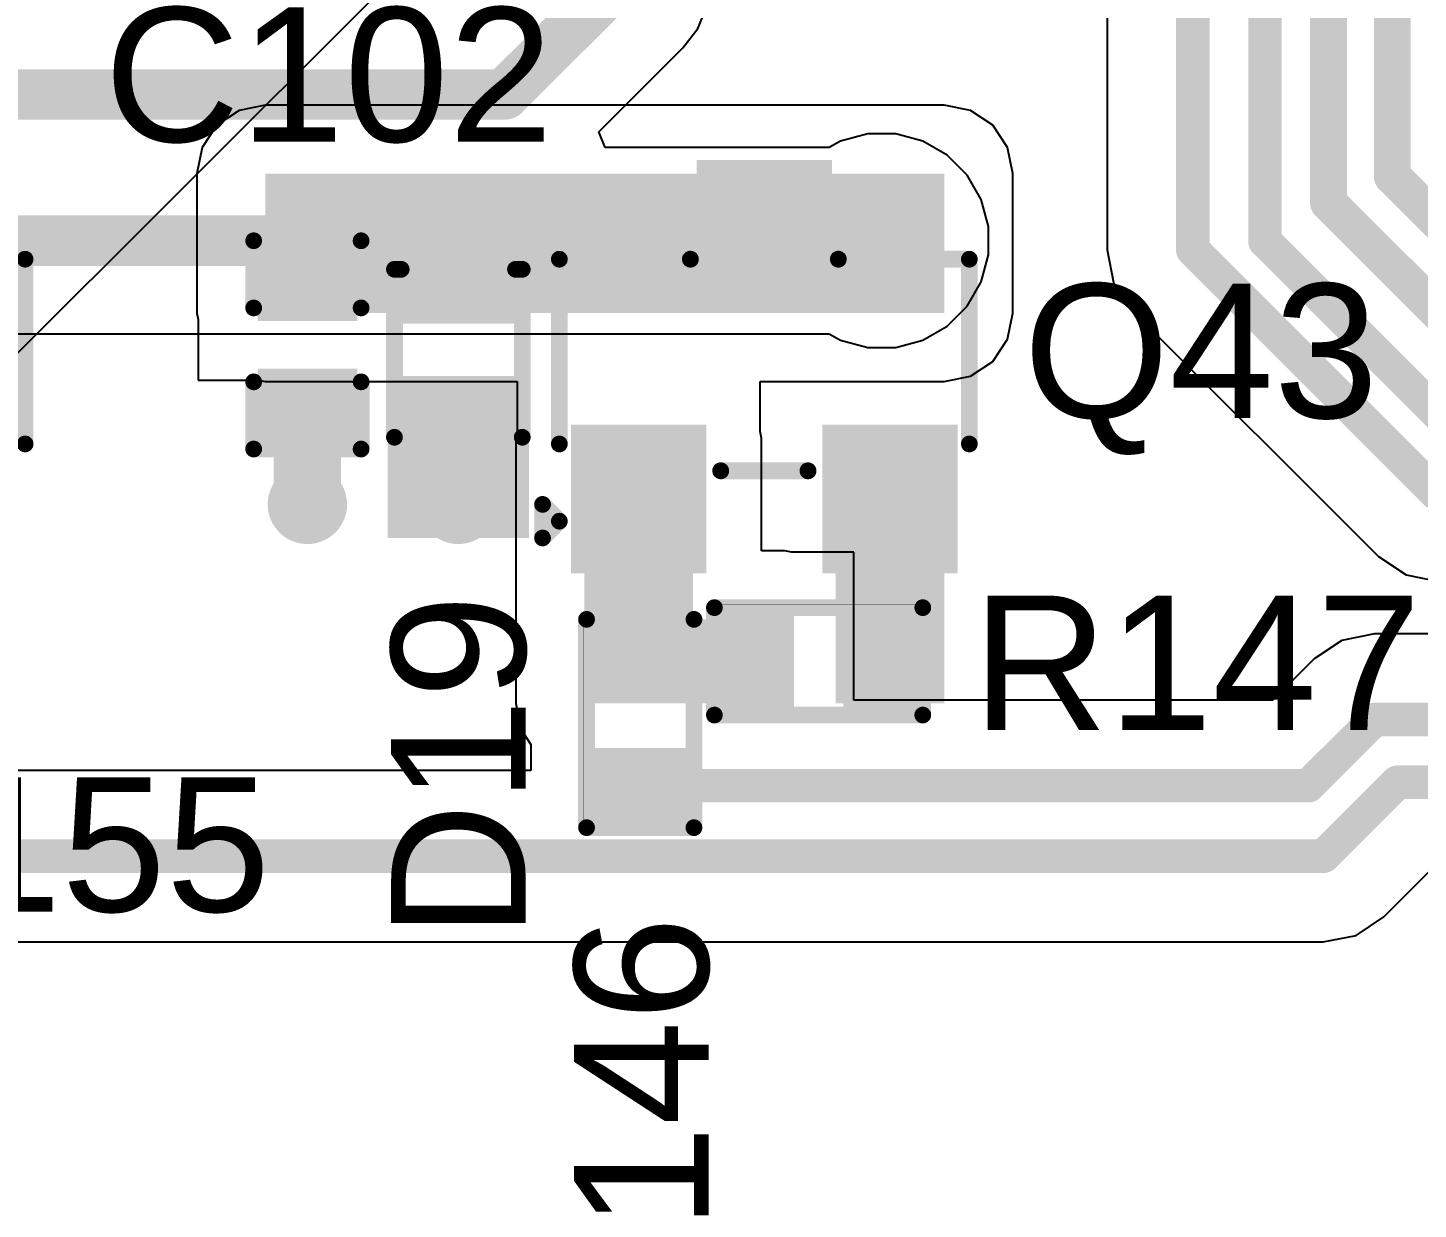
# Model space of a CAD drawing. Header units: millimetres. Extents: x -3 to 5437, y -3 to 5435.
# Drawn here: x 82.89 to 93.4, y 79.31 to 88.24 of the extents above; entities that cross this region are included whole.
import ezdxf

# ---------------------------------------------------------------- set-up
doc = ezdxf.new("R2010")
doc.units = ezdxf.units.MM
for name, color, linetype in [('BottomLayer', 5, 'Continuous'), ('BottomSolder', 6, 'Continuous'), ('TopLayer', 1, 'Continuous'), ('TopOverlay', 2, 'Continuous'), ('TopPaste', 8, 'Continuous'), ('TopSolder', 216, 'Continuous'), ('ViaHoleLayer', 16, 'Continuous')]:
    doc.layers.add(name, color=color, linetype=linetype)
doc.styles.add('Arial', font='', dxfattribs={"height": 0.2})
doc.styles.get('Arial').set_extended_font_data('Arial')

# ---------------------------------------------------------------- blocks, each defined once
blk = doc.blocks.new('SOT_23_75')
at = {"layer": 'TopLayer'}
for points in [[(-0.41, 1.46), (0.41, 1.46), (0.41, 0.54), (-0.41, 0.54)], [(-1.36, -0.54), (-0.54, -0.54), (-0.54, -1.46), (-1.36, -1.46)], [(0.54, -0.54), (1.36, -0.54), (1.36, -1.46), (0.54, -1.46)]]:
    blk.add_hatch(color=1, dxfattribs=at).paths.add_polyline_path(points)
at = {"layer": 'TopPaste'}
for points in [[(-0.41, 1.46), (0.41, 1.46), (0.41, 0.54), (-0.41, 0.54)], [(-1.36, -0.54), (-0.54, -0.54), (-0.54, -1.46), (-1.36, -1.46)], [(0.54, -0.54), (1.36, -0.54), (1.36, -1.46), (0.54, -1.46)]]:
    blk.add_hatch(color=8, dxfattribs=at).paths.add_polyline_path(points)
at = {"layer": 'TopSolder'}
for points in [[(-0.512, 1.562), (0.512, 1.562), (0.512, 0.438), (-0.512, 0.438)], [(-1.462, -0.438), (-0.438, -0.438), (-0.438, -1.562), (-1.462, -1.562)], [(0.438, -0.438), (1.462, -0.438), (1.462, -1.562), (0.438, -1.562)]]:
    blk.add_hatch(color=216, dxfattribs=at).paths.add_polyline_path(points)
at = {"layer": 'TopOverlay', "const_width": 0.127}
for points in [[(-1.549, -0.584), (-1.549, 0.813)], [(-1.549, 0.813), (-0.559, 0.813)], [(0.559, 0.813), (1.549, 0.813)], [(1.549, -0.584), (1.549, 0.813)], [(-0.33, -0.787), (0.33, -0.787)], [(-1.676, -1.041), (-1.549, -1.168)], [(-1.676, -1.295), (-1.676, -1.041)], [(-1.676, -1.295), (-1.549, -1.168)]]:
    blk.add_lwpolyline(points, dxfattribs=at)
at = {"layer": 'TopOverlay', "const_width": 0.0635}
for points in [[(-1.581, 0.813, 1), (-1.518, 0.813, 1)], [(-1.581, 0.813, 1), (-1.518, 0.813, 1)], [(-0.591, 0.813, 1), (-0.527, 0.813, 1)], [(0.527, 0.813, 1), (0.591, 0.813, 1)], [(1.518, 0.813, 1), (1.581, 0.813, 1)], [(1.518, 0.813, 1), (1.581, 0.813, 1)], [(-1.581, -0.584, 1), (-1.518, -0.584, 1)], [(1.518, -0.584, 1), (1.581, -0.584, 1)], [(-0.362, -0.787, 1), (-0.298, -0.787, 1)], [(0.298, -0.787, 1), (0.362, -0.787, 1)], [(-1.708, -1.041, 1), (-1.645, -1.041, 1)], [(-1.708, -1.041, 1), (-1.645, -1.041, 1)], [(-1.581, -1.168, 1), (-1.518, -1.168, 1)], [(-1.581, -1.168, 1), (-1.518, -1.168, 1)], [(-1.708, -1.295, 1), (-1.645, -1.295, 1)], [(-1.708, -1.295, 1), (-1.645, -1.295, 1)]]:
    blk.add_lwpolyline(points, format="xyb", close=True, dxfattribs=at)
blk = doc.blocks.new('R___0402_160')
at = {"layer": 'TopLayer'}
for points in [[(-0.699, -0.318), (-0.699, 0.318), (-0.241, 0.318), (-0.241, -0.318)], [(0.241, -0.318), (0.241, 0.318), (0.699, 0.318), (0.699, -0.318)]]:
    blk.add_hatch(color=1, dxfattribs=at).paths.add_polyline_path(points)
at = {"layer": 'TopPaste'}
for points in [[(-0.699, -0.318), (-0.699, 0.318), (-0.241, 0.318), (-0.241, -0.318)], [(0.241, -0.318), (0.241, 0.318), (0.699, 0.318), (0.699, -0.318)]]:
    blk.add_hatch(color=8, dxfattribs=at).paths.add_polyline_path(points)
at = {"layer": 'TopSolder'}
for points in [[(-0.754, -0.373), (-0.754, 0.373), (-0.186, 0.373), (-0.186, -0.373)], [(0.186, -0.373), (0.186, 0.373), (0.754, 0.373), (0.754, -0.373)]]:
    blk.add_hatch(color=216, dxfattribs=at).paths.add_polyline_path(points)
at = {"layer": 'TopOverlay'}
for points, const_width in [([(-0.787, 0.406), (-0.787, -0.406)], 0.127), ([(0.787, 0.406), (-0.787, 0.406)], 0.127), ([(0.787, 0.406), (0.787, -0.406)], 0.127), ([(0.787, -0.406), (-0.787, -0.406)], 0.127), ([(0.813, -0.432), (-0.813, -0.432)], 0.00323)]:
    blk.add_lwpolyline(points, dxfattribs=dict(at, const_width=const_width))
for points, const_width in [([(-0.819, 0.406, 1), (-0.756, 0.406, 1)], 0.0635), ([(-0.819, 0.406, 1), (-0.756, 0.406, 1)], 0.0635), ([(0.756, 0.406, 1), (0.819, 0.406, 1)], 0.0635), ([(0.756, 0.406, 1), (0.819, 0.406, 1)], 0.0635), ([(-0.819, -0.406, 1), (-0.756, -0.406, 1)], 0.0635), ([(-0.819, -0.406, 1), (-0.756, -0.406, 1)], 0.0635), ([(0.756, -0.406, 1), (0.819, -0.406, 1)], 0.0635), ([(0.756, -0.406, 1), (0.819, -0.406, 1)], 0.0635), ([(-0.814, -0.432, 1), (-0.812, -0.432, 1)], 0.00161), ([(0.812, -0.432, 1), (0.814, -0.432, 1)], 0.00161)]:
    blk.add_lwpolyline(points, format="xyb", close=True, dxfattribs=dict(at, const_width=const_width))
blk = doc.blocks.new('R___0402_161')
at = {"layer": 'TopLayer'}
for points in [[(-0.699, -0.318), (-0.699, 0.317), (-0.241, 0.317), (-0.241, -0.318)], [(0.241, -0.318), (0.241, 0.317), (0.699, 0.317), (0.699, -0.318)]]:
    blk.add_hatch(color=1, dxfattribs=at).paths.add_polyline_path(points)
at = {"layer": 'TopPaste'}
for points in [[(-0.699, -0.318), (-0.699, 0.317), (-0.241, 0.317), (-0.241, -0.318)], [(0.241, -0.318), (0.241, 0.317), (0.699, 0.317), (0.699, -0.318)]]:
    blk.add_hatch(color=8, dxfattribs=at).paths.add_polyline_path(points)
at = {"layer": 'TopSolder'}
for points in [[(-0.754, -0.373), (-0.754, 0.373), (-0.186, 0.373), (-0.186, -0.373)], [(0.186, -0.373), (0.186, 0.373), (0.754, 0.373), (0.754, -0.373)]]:
    blk.add_hatch(color=216, dxfattribs=at).paths.add_polyline_path(points)
at = {"layer": 'TopOverlay'}
for points, const_width in [([(0.787, 0.406), (-0.787, 0.406)], 0.127), ([(-0.787, -0.406), (-0.787, 0.406)], 0.127), ([(0.787, -0.406), (0.787, 0.406)], 0.127), ([(0.787, -0.406), (-0.787, -0.406)], 0.127), ([(0.813, -0.432), (-0.813, -0.432)], 0.00323)]:
    blk.add_lwpolyline(points, dxfattribs=dict(at, const_width=const_width))
for points, const_width in [([(-0.819, 0.406, 1), (-0.756, 0.406, 1)], 0.0635), ([(-0.819, 0.406, 1), (-0.756, 0.406, 1)], 0.0635), ([(0.756, 0.406, 1), (0.819, 0.406, 1)], 0.0635), ([(0.756, 0.406, 1), (0.819, 0.406, 1)], 0.0635), ([(-0.819, -0.406, 1), (-0.756, -0.406, 1)], 0.0635), ([(-0.819, -0.406, 1), (-0.756, -0.406, 1)], 0.0635), ([(0.756, -0.406, 1), (0.819, -0.406, 1)], 0.0635), ([(0.756, -0.406, 1), (0.819, -0.406, 1)], 0.0635), ([(-0.814, -0.432, 1), (-0.812, -0.432, 1)], 0.00161), ([(0.812, -0.432, 1), (0.814, -0.432, 1)], 0.00161)]:
    blk.add_lwpolyline(points, format="xyb", close=True, dxfattribs=dict(at, const_width=const_width))
blk = doc.blocks.new('SOT_23_184')
at = {"layer": 'TopLayer'}
for points in [[(-0.41, 1.46), (0.41, 1.46), (0.41, 0.54), (-0.41, 0.54)], [(-1.36, -0.54), (-0.54, -0.54), (-0.54, -1.46), (-1.36, -1.46)], [(0.54, -0.54), (1.36, -0.54), (1.36, -1.46), (0.54, -1.46)]]:
    blk.add_hatch(color=1, dxfattribs=at).paths.add_polyline_path(points)
at = {"layer": 'TopPaste'}
for points in [[(-0.41, 1.46), (0.41, 1.46), (0.41, 0.54), (-0.41, 0.54)], [(-1.36, -0.54), (-0.54, -0.54), (-0.54, -1.46), (-1.36, -1.46)], [(0.54, -0.54), (1.36, -0.54), (1.36, -1.46), (0.54, -1.46)]]:
    blk.add_hatch(color=8, dxfattribs=at).paths.add_polyline_path(points)
at = {"layer": 'TopSolder'}
for points in [[(-0.512, 1.562), (0.512, 1.562), (0.512, 0.438), (-0.512, 0.438)], [(-1.462, -0.438), (-0.438, -0.438), (-0.438, -1.562), (-1.462, -1.562)], [(0.438, -0.438), (1.462, -0.438), (1.462, -1.562), (0.438, -1.562)]]:
    blk.add_hatch(color=216, dxfattribs=at).paths.add_polyline_path(points)
at = {"layer": 'TopOverlay', "const_width": 0.127}
for points in [[(-1.549, 0.813), (-0.559, 0.813)], [(-1.549, -0.584), (-1.549, 0.813)], [(0.559, 0.813), (1.549, 0.813)], [(1.549, -0.584), (1.549, 0.813)], [(-0.33, -0.787), (0.33, -0.787)], [(-1.676, -1.295), (-1.676, -1.041)], [(-1.676, -1.041), (-1.549, -1.168)], [(-1.676, -1.295), (-1.549, -1.168)]]:
    blk.add_lwpolyline(points, dxfattribs=at)
at = {"layer": 'TopOverlay', "const_width": 0.0635}
for points in [[(-1.581, 0.813, 1), (-1.518, 0.813, 1)], [(-1.581, 0.813, 1), (-1.518, 0.813, 1)], [(-0.591, 0.813, 1), (-0.527, 0.813, 1)], [(0.527, 0.813, 1), (0.591, 0.813, 1)], [(1.518, 0.813, 1), (1.581, 0.813, 1)], [(1.518, 0.813, 1), (1.581, 0.813, 1)], [(-1.581, -0.584, 1), (-1.518, -0.584, 1)], [(1.518, -0.584, 1), (1.581, -0.584, 1)], [(-0.362, -0.787, 1), (-0.298, -0.787, 1)], [(0.298, -0.787, 1), (0.362, -0.787, 1)], [(-1.708, -1.041, 1), (-1.645, -1.041, 1)], [(-1.708, -1.041, 1), (-1.645, -1.041, 1)], [(-1.581, -1.168, 1), (-1.518, -1.168, 1)], [(-1.581, -1.168, 1), (-1.518, -1.168, 1)], [(-1.708, -1.295, 1), (-1.645, -1.295, 1)], [(-1.708, -1.295, 1), (-1.645, -1.295, 1)]]:
    blk.add_lwpolyline(points, format="xyb", close=True, dxfattribs=at)
blk = doc.blocks.new('SOD_523_197')
at = {"layer": 'TopLayer'}
for points in [[(-0.9, 0.35), (-0.3, 0.35), (-0.3, -0.35), (-0.9, -0.35)], [(0.3, 0.35), (0.9, 0.35), (0.9, -0.35), (0.3, -0.35)]]:
    blk.add_hatch(color=1, dxfattribs=at).paths.add_polyline_path(points)
at = {"layer": 'TopOverlay'}
for points in [[(0.66, 0.356), (1.422, 0.356), (1.422, 0.533), (0.66, 0.533)], [(0.94, -0.381), (1.422, -0.381), (1.422, 0.381), (0.94, 0.381)], [(0.66, -0.533), (1.422, -0.533), (1.422, -0.356), (0.66, -0.356)]]:
    blk.add_hatch(color=2, dxfattribs=at).paths.add_polyline_path(points)
at = {"layer": 'TopPaste'}
for points in [[(-0.9, 0.35), (-0.3, 0.35), (-0.3, -0.35), (-0.9, -0.35)], [(0.3, 0.35), (0.9, 0.35), (0.9, -0.35), (0.3, -0.35)]]:
    blk.add_hatch(color=8, dxfattribs=at).paths.add_polyline_path(points)
at = {"layer": 'TopSolder'}
for points in [[(-1.002, 0.452), (-0.198, 0.452), (-0.198, -0.452), (-1.002, -0.452)], [(0.198, 0.452), (1.002, 0.452), (1.002, -0.452), (0.198, -0.452)]]:
    blk.add_hatch(color=216, dxfattribs=at).paths.add_polyline_path(points)
at = {"layer": 'TopOverlay', "const_width": 0.127}
for points in [[(0.66, 0.483), (-0.61, 0.483)], [(-0.61, 0.432), (-0.61, 0.482)], [(-0.61, -0.482), (-0.61, -0.432)], [(0.66, -0.483), (-0.61, -0.483)]]:
    blk.add_lwpolyline(points, dxfattribs=at)
at = {"layer": 'TopOverlay', "const_width": 0.0635}
for points in [[(-0.641, 0.483, 1), (-0.578, 0.483, 1)], [(-0.641, 0.482, 1), (-0.578, 0.482, 1)], [(0.629, 0.483, 1), (0.692, 0.483, 1)], [(-0.641, 0.432, 1), (-0.578, 0.432, 1)], [(-0.641, -0.432, 1), (-0.578, -0.432, 1)], [(-0.641, -0.482, 1), (-0.578, -0.482, 1)], [(-0.641, -0.483, 1), (-0.578, -0.483, 1)], [(0.629, -0.483, 1), (0.692, -0.483, 1)]]:
    blk.add_lwpolyline(points, format="xyb", close=True, dxfattribs=at)
blk = doc.blocks.new('C___0402_204')
at = {"layer": 'TopLayer'}
for points in [[(-0.699, -0.318), (-0.699, 0.318), (-0.241, 0.318), (-0.241, -0.318)], [(0.241, -0.318), (0.241, 0.318), (0.699, 0.318), (0.699, -0.318)]]:
    blk.add_hatch(color=1, dxfattribs=at).paths.add_polyline_path(points)
at = {"layer": 'TopPaste'}
for points in [[(-0.699, -0.318), (-0.699, 0.318), (-0.241, 0.318), (-0.241, -0.318)], [(0.241, -0.318), (0.241, 0.318), (0.699, 0.318), (0.699, -0.318)]]:
    blk.add_hatch(color=8, dxfattribs=at).paths.add_polyline_path(points)
at = {"layer": 'TopSolder'}
for points in [[(-0.758, -0.377), (-0.758, 0.377), (-0.181, 0.377), (-0.181, -0.377)], [(0.181, -0.377), (0.181, 0.377), (0.758, 0.377), (0.758, -0.377)]]:
    blk.add_hatch(color=216, dxfattribs=at).paths.add_polyline_path(points)
at = {"layer": 'TopOverlay', "const_width": 0.127}
for points in [[(-0.787, 0.406), (-0.787, -0.406)], [(-0.787, 0.406), (-0.279, 0.406)], [(0.279, 0.406), (0.787, 0.406)], [(0.787, 0.406), (0.787, -0.406)], [(-0.787, -0.406), (-0.279, -0.406)], [(0.279, -0.406), (0.787, -0.406)]]:
    blk.add_lwpolyline(points, dxfattribs=at)
at = {"layer": 'TopOverlay', "const_width": 0.0635}
for points in [[(-0.819, 0.406, 1), (-0.756, 0.406, 1)], [(-0.819, 0.406, 1), (-0.756, 0.406, 1)], [(-0.311, 0.406, 1), (-0.248, 0.406, 1)], [(0.248, 0.406, 1), (0.311, 0.406, 1)], [(0.756, 0.406, 1), (0.819, 0.406, 1)], [(0.756, 0.406, 1), (0.819, 0.406, 1)], [(-0.819, -0.406, 1), (-0.756, -0.406, 1)], [(-0.819, -0.406, 1), (-0.756, -0.406, 1)], [(-0.311, -0.406, 1), (-0.248, -0.406, 1)], [(0.248, -0.406, 1), (0.311, -0.406, 1)], [(0.756, -0.406, 1), (0.819, -0.406, 1)], [(0.756, -0.406, 1), (0.819, -0.406, 1)]]:
    blk.add_lwpolyline(points, format="xyb", close=True, dxfattribs=at)

msp = doc.modelspace()

# ---------------------------------------------------------------- hatches: boundary and pattern name
at = {"layer": 'BottomLayer'}
h = msp.add_hatch(color=5, dxfattribs=at)
edge = h.paths.add_edge_path()
edge.add_arc((89.345, 86.634), 0.3, 0, 360)
h = msp.add_hatch(color=5, dxfattribs=at)
edge = h.paths.add_edge_path()
edge.add_arc((85.004, 84.64), 0.3, 0, 360)
h = msp.add_hatch(color=5, dxfattribs=at)
edge = h.paths.add_edge_path()
edge.add_arc((86.145, 84.64), 0.3, 0, 360)
at = {"layer": 'TopLayer'}
for points in [[(84.686, 86.087), (89.818, 86.087), (89.818, 87.141), (84.686, 87.141)], [(87.098, 83.224), (87.918, 83.224), (87.918, 85.141), (87.098, 85.141)], [(88.998, 83.135), (89.818, 83.135), (89.818, 85.141), (88.998, 85.141)], [(87.098, 83.135), (88.612, 83.135), (88.612, 83.77), (87.098, 83.77)]]:
    msp.add_hatch(color=1, dxfattribs=at).paths.add_polyline_path(points)
h = msp.add_hatch(color=1, dxfattribs=at)
edge = h.paths.add_edge_path()
edge.add_arc((89.345, 86.634), 0.3, 0, 360)
h = msp.add_hatch(color=1, dxfattribs=at)
edge = h.paths.add_edge_path()
edge.add_arc((85.004, 84.64), 0.3, 0, 360)
h = msp.add_hatch(color=1, dxfattribs=at)
edge = h.paths.add_edge_path()
edge.add_arc((86.145, 84.64), 0.3, 0, 360)
at = {"layer": 'ViaHoleLayer'}
h = msp.add_hatch(color=16, dxfattribs=at)
edge = h.paths.add_edge_path()
edge.add_arc((89.345, 86.634), 0.15, 0, 360)
h = msp.add_hatch(color=16, dxfattribs=at)
edge = h.paths.add_edge_path()
edge.add_arc((85.004, 84.64), 0.15, 0, 360)
h = msp.add_hatch(color=16, dxfattribs=at)
edge = h.paths.add_edge_path()
edge.add_arc((86.145, 84.64), 0.15, 0, 360)

# ---------------------------------------------------------------- linework, layer by layer
at = {"layer": 'BottomLayer'}
for p, q in [((87.955, 88.238), (88.025, 88.408)), ((87.843, 88.092), (87.955, 88.238)), ((87.206, 87.456), (87.843, 88.092)), ((87.255, 87.338), (87.206, 87.456)), ((89.239, 87.442), (89.033, 87.387)), ((89.452, 87.442), (89.239, 87.442)), ((89.657, 87.387), (89.452, 87.442)), ((88.949, 87.338), (87.255, 87.338)), ((89.033, 87.387), (88.949, 87.338)), ((89.841, 87.28), (89.657, 87.387)), ((89.992, 87.13), (89.841, 87.28)), ((90.098, 86.946), (89.992, 87.13)), ((90.153, 86.74), (90.098, 86.946)), ((90.153, 86.527), (90.153, 86.74)), ((90.098, 86.322), (90.153, 86.527)), ((89.992, 86.138), (90.098, 86.322)), ((89.841, 85.987), (89.992, 86.138)), ((89.657, 85.881), (89.841, 85.987)), ((81.309, 85.929), (88.949, 85.929)), ((88.949, 85.929), (89.033, 85.881)), ((89.033, 85.881), (89.239, 85.826)), ((89.452, 85.826), (89.657, 85.881)), ((89.239, 85.826), (89.452, 85.826))]:
    msp.add_line(p, q, dxfattribs=at)
at = {"layer": 'BottomLayer', "const_width": 0.381}
for points in [[(86.494, 87.74), (87.345, 88.59)], [(78.383, 87.74), (86.494, 87.74)], [(73.801, 86.634), (89.345, 86.634)]]:
    msp.add_lwpolyline(points, dxfattribs=at)
at = {"layer": 'BottomLayer', "const_width": 0.191}
for points in [[(86.399, 87.74, 1), (86.59, 87.74, 1)], [(86.399, 87.74, 1), (86.59, 87.74, 1)], [(89.25, 86.634, 1), (89.44, 86.634, 1)]]:
    msp.add_lwpolyline(points, format="xyb", close=True, dxfattribs=at)
at = {"layer": 'BottomSolder'}
msp.add_line((0.338, 3.382), (5436.901, 5435.166), dxfattribs=at)
at = {"layer": 'TopLayer'}
for p, q in [((91.049, 96.078), (91.049, 86.565)), ((84.686, 87.659), (84.488, 87.619)), ((89.818, 87.659), (84.686, 87.659)), ((90.016, 87.619), (89.818, 87.659)), ((84.488, 87.619), (84.32, 87.507)), ((90.184, 87.507), (90.016, 87.619)), ((84.32, 87.507), (84.208, 87.339)), ((90.297, 87.339), (90.184, 87.507)), ((84.208, 87.339), (84.168, 87.141)), ((90.336, 87.141), (90.297, 87.339)), ((84.168, 87.141), (84.168, 86.087)), ((90.336, 86.087), (90.336, 87.141)), ((91.049, 86.565), (91.098, 86.317)), ((91.098, 86.317), (91.238, 86.107)), ((84.168, 86.087), (84.178, 86.037)), ((90.297, 85.889), (90.336, 86.087)), ((91.238, 86.107), (93.099, 84.246)), ((84.178, 86.037), (84.178, 85.579)), ((90.184, 85.721), (90.297, 85.889)), ((90.016, 85.609), (90.184, 85.721)), ((84.178, 85.579), (84.636, 85.579)), ((84.636, 85.579), (84.686, 85.569)), ((84.686, 85.569), (86.59, 85.569)), ((86.59, 85.569), (86.59, 85.191)), ((88.426, 85.191), (88.426, 85.569)), ((88.426, 85.569), (89.818, 85.569)), ((89.818, 85.569), (90.016, 85.609)), ((86.59, 85.191), (86.58, 85.141)), ((86.58, 85.141), (86.58, 83.77)), ((88.436, 85.141), (88.426, 85.191)), ((88.436, 84.288), (88.436, 85.141)), ((88.612, 84.288), (88.436, 84.288)), ((88.662, 84.278), (88.612, 84.288)), ((89.135, 84.278), (88.662, 84.278)), ((89.135, 83.16), (89.135, 84.278)), ((93.099, 84.246), (93.309, 84.106)), ((93.309, 84.106), (93.557, 84.057)), ((86.58, 83.77), (86.58, 83.135)), ((93.071, 83.661), (92.823, 83.611)), ((94.874, 83.661), (93.071, 83.661)), ((92.823, 83.611), (92.613, 83.471)), ((92.613, 83.471), (92.302, 83.16)), ((86.58, 83.135), (86.619, 82.937)), ((92.302, 83.16), (89.135, 83.16)), ((86.619, 82.937), (86.694, 82.825)), ((86.694, 82.825), (86.694, 82.627)), ((86.694, 82.627), (82.121, 82.627)), ((93.141, 81.522), (93.511, 81.892)), ((92.931, 81.381), (93.141, 81.522)), ((92.683, 81.332), (92.931, 81.381)), ((80.993, 81.332), (92.683, 81.332))]:
    msp.add_line(p, q, dxfattribs=at)
for points, const_width in [([(93.205, 87.121), (93.205, 110.916)], 0.279), ([(92.723, 86.921), (92.723, 110.716)], 0.279), ([(92.242, 86.63), (92.242, 96.597)], 0.254), ([(91.696, 86.565), (91.696, 96.346)], 0.254), ([(93.205, 87.121), (94.249, 86.078)], 0.279), ([(92.723, 86.921), (94.049, 85.595)], 0.279), ([(92.242, 86.63), (93.722, 85.15)], 0.254), ([(91.696, 86.565), (93.557, 84.704)], 0.254), ([(85.004, 84.64), (85.004, 85.261)], 0.508), ([(86.145, 84.64), (86.145, 85.093)], 0.508), ([(92.57, 82.513), (93.071, 83.013)], 0.254), ([(93.071, 83.013), (96.893, 83.013)], 0.254), ([(87.52, 82.513), (92.57, 82.513)], 0.254), ([(92.683, 81.979), (93.243, 82.539)], 0.254), ([(93.243, 82.539), (96.674, 82.539)], 0.254), ([(80.993, 81.979), (92.683, 81.979)], 0.254)]:
    msp.add_lwpolyline(points, dxfattribs=dict(at, const_width=const_width))
for points, const_width in [([(93.135, 87.121, 1), (93.275, 87.121, 1)], 0.14), ([(93.135, 87.121, 1), (93.275, 87.121, 1)], 0.14), ([(92.653, 86.921, 1), (92.793, 86.921, 1)], 0.14), ([(92.653, 86.921, 1), (92.793, 86.921, 1)], 0.14), ([(92.179, 86.63, 1), (92.306, 86.63, 1)], 0.127), ([(92.179, 86.63, 1), (92.306, 86.63, 1)], 0.127), ([(91.633, 86.565, 1), (91.76, 86.565, 1)], 0.127), ([(91.633, 86.565, 1), (91.76, 86.565, 1)], 0.127), ([(84.877, 85.261, 1), (85.131, 85.261, 1)], 0.254), ([(86.018, 85.093, 1), (86.272, 85.093, 1)], 0.254), ([(84.877, 84.64, 1), (85.131, 84.64, 1)], 0.254), ([(86.018, 84.64, 1), (86.272, 84.64, 1)], 0.254), ([(93.007, 83.013, 1), (93.134, 83.013, 1)], 0.127), ([(93.007, 83.013, 1), (93.134, 83.013, 1)], 0.127), ([(87.456, 82.513, 1), (87.583, 82.513, 1)], 0.127), ([(92.507, 82.513, 1), (92.634, 82.513, 1)], 0.127), ([(92.507, 82.513, 1), (92.634, 82.513, 1)], 0.127), ([(93.18, 82.539, 1), (93.307, 82.539, 1)], 0.127), ([(93.18, 82.539, 1), (93.307, 82.539, 1)], 0.127), ([(92.62, 81.979, 1), (92.747, 81.979, 1)], 0.127), ([(92.62, 81.979, 1), (92.747, 81.979, 1)], 0.127)]:
    msp.add_lwpolyline(points, format="xyb", close=True, dxfattribs=dict(at, const_width=const_width))
at = {"layer": 'TopSolder'}
msp.add_line((0.338, 3.382), (5436.901, 5435.166), dxfattribs=at)

# ---------------------------------------------------------------- block references
for name, p in [('SOT_23_75', (81.321, 85.681)), ('SOT_23_184', (88.458, 85.681))]:
    msp.add_blockref(name, p)
for name, p, rotation in [('SOD_523_197', (86.145, 85.808), 270), ('C___0402_204', (85.004, 85.846), 90), ('R___0402_160', (88.868, 83.453), 180), ('R___0402_161', (87.52, 82.983), 270)]:
    msp.add_blockref(name, p, dxfattribs=dict(rotation=rotation))

# ---------------------------------------------------------------- texts
at = {"layer": 'TopOverlay', "style": 'Arial'}
for s, p in [('C102', (83.468, 87.382)), ('Q43', (90.416, 85.293)), ('R147', (90.03, 82.934)), ('R155', (81.331, 81.56))]:
    msp.add_text(s, height=1.016, dxfattribs=at).set_placement(p)
for s, p in [('D19', (86.653, 81.357)), ('R146', (88.036, 78.131))]:
    msp.add_text(s, height=1.016, rotation=90, dxfattribs=at).set_placement(p)

doc.saveas('drawing.dxf')
